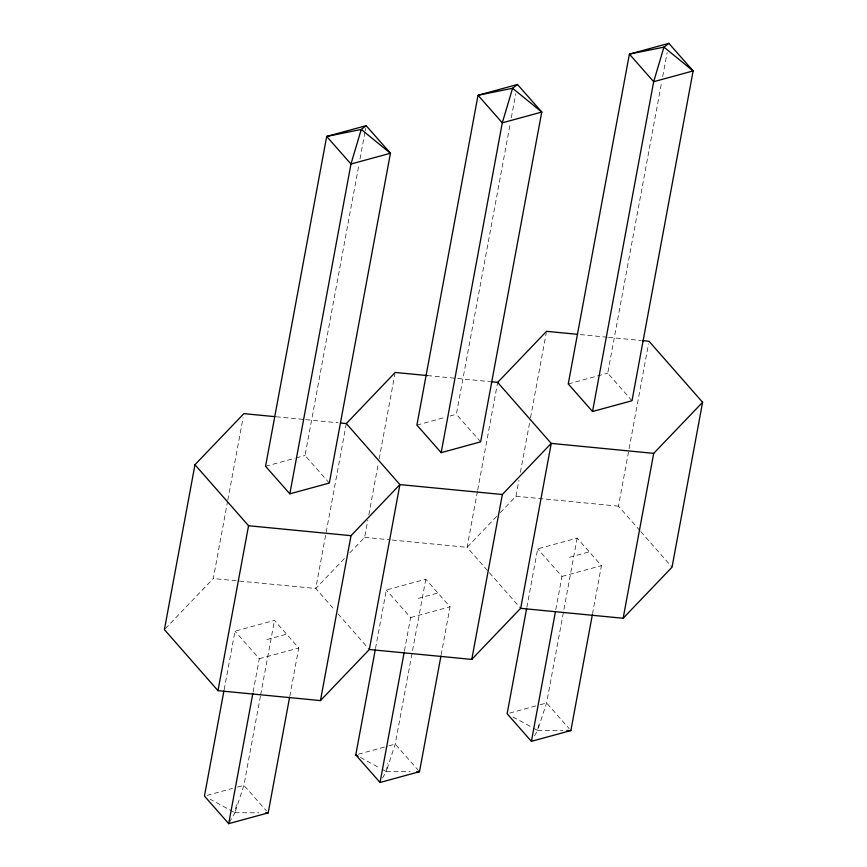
<?xml version="1.0" encoding="UTF-8"?>
<svg xmlns="http://www.w3.org/2000/svg" width="867" height="867" viewBox="0 0 867 867"><rect width="100%" height="100%" fill="white"/><g stroke="black" fill="none" stroke-linecap="round" stroke-linejoin="round"><path stroke-width="0.65" stroke-dasharray="4.33 3.25" d="M165.326 628.662L213.293 578.549L227.588 501.408M227.826 500.086L243.118 417.623M224.152 689.688L235 631.165L274.471 620.393L298.747 647.963L289.871 695.843M253.11 691.985L259.276 658.736L235 631.165M229.332 822.555L234.924 812.726L236.42 804.641M260.425 696.201L243.909 785.307L234.924 812.726L210.302 799.276M260.664 694.868L274.471 620.393M329.308 483.06L305.032 455.489L359.014 164.231M360 158.921L364.931 132.315M365.18 130.993L365.668 128.327M346.323 423.573L315.761 588.487L334.51 609.848M349.867 552.799L364.617 537.367L367.825 520.081M368.811 514.76L378.175 464.224M379.161 458.903L394.94 373.785M375.487 648.516L386.335 590.004L425.795 579.21L450.06 606.781L441.195 654.65M404.445 650.814L410.611 617.575L386.335 590.004M382.531 778.111L386.248 771.543L387.744 763.469M425.795 579.21L395.222 744.114L386.248 771.543L381.567 768.986M480.632 441.867L456.356 414.296L510.338 123.049M511.324 117.728L515.757 93.788M477.414 491.416L467.096 547.315L488.522 571.721M477.695 490.126L497.658 382.401M500.302 512.614L515.984 496.227L518.943 480.275M520.417 472.287L530.279 419.097M530.528 417.764L546.297 332.646M526.843 607.366L537.692 548.854L577.162 538.082L601.438 565.652L592.562 613.522M555.801 609.674L561.968 576.425L537.692 548.854M534.505 735.866L537.616 730.404L539.111 722.33M577.162 538.082L546.6 702.985L537.616 730.404L532.923 727.846M632 400.738L607.724 373.168L661.705 81.921M662.691 76.599L667.135 52.659M639.889 530.571L618.453 506.165L648.527 343.917M344.34 558.586L315.761 588.487L213.293 578.549M496.607 516.472L467.096 547.315L391.581 539.978M265.562 466.262L294.845 458.264M296.124 457.917L305.032 455.489M416.897 425.09L444.901 417.428M449.995 416.041L456.356 414.296M568.253 383.94L607.724 373.168M266.873 639.564L286.609 634.178M418.197 598.393L437.933 592.995M569.565 557.253L589.3 551.867M259.276 658.736L298.747 647.963M410.611 617.575L450.06 606.781M561.968 576.425L601.438 565.652M206.985 795.386L232.443 788.428M237.536 787.041L243.909 785.307L266.451 810.905M358.32 754.214L387.592 746.205M388.86 745.858L395.222 744.114L418.631 770.698M509.677 713.064L538.96 705.066M540.239 704.719L546.6 702.985L569.142 728.583M537.616 730.404L562.889 730.523M386.248 771.543L410.189 771.652M234.924 812.726L258.865 812.834M580.251 334.586L607.225 337.209M608.569 337.339L640.93 340.471M427.529 375.584L489.53 381.578M276.215 416.778L304.523 419.52M305.878 419.65L338.238 422.793M515.984 496.227L618.453 506.165M364.617 537.367L390.226 539.838M512.993 716.966L531.753 727.207M360.455 757.465L380.385 768.346M640.778 531.59L672.033 567.191M489.422 572.74L520.677 608.331M338.087 613.912L369.342 649.502"/><path stroke-width="1.3" d="M274.861 416.648L243.855 413.635L194.967 464.723L164.405 629.626L217.985 690.652L320.454 700.59L369.342 649.502L399.904 484.599L346.323 423.573L340.926 423.053M217.985 690.652L248.547 525.738L194.967 464.723M223.903 691.021L204.439 796.079L228.704 823.65L268.185 812.878L289.621 697.176M228.704 823.65L252.861 693.318M289.838 493.832L350.962 164.015L361.257 129.443L366.167 125.672L390.432 153.242L329.308 483.06L289.838 493.832L265.562 466.262L326.686 136.444L366.167 125.672M320.454 700.59L351.016 535.676L399.904 484.599L502.351 494.504L551.206 443.384L653.707 453.365L702.595 402.277L649.015 341.262L642.274 340.601M440.945 655.983L419.498 771.684L380.049 782.478L355.773 754.908L375.248 649.849M380.049 782.478L404.195 652.147M441.173 452.661L502.296 122.843L512.581 88.271L517.48 84.478L541.756 112.049L480.632 441.867L441.173 452.661L416.897 425.09L478.031 95.272L517.48 84.478M369.342 649.502L471.778 659.408L502.351 494.504M526.605 608.699L507.13 713.758L531.406 741.328L570.876 730.556L592.324 614.855M531.406 741.328L555.313 612.33M592.529 411.511L653.664 81.693L663.949 47.132L668.858 43.35L693.134 70.921L632 400.738L592.529 411.511L568.253 383.94L629.388 54.122L668.858 43.35M490.885 381.708L497.625 382.358L551.239 443.427L520.677 608.331L623.145 618.269L653.707 453.365M702.595 402.277L672.033 567.191L623.145 618.269M346.323 423.573L395.179 372.463L427.529 375.584M471.778 659.408L520.644 608.287M497.658 382.401L546.546 331.324L577.563 334.326M566.888 730.534L570.876 730.556M416.843 771.673L419.498 771.684M265.519 812.867L268.185 812.878M248.547 525.738L351.016 535.676M355.773 754.908L358.114 756.187M390.432 153.242L350.962 164.015L326.686 136.444L361.257 129.443L390.432 153.242M541.756 112.049L502.296 122.843L478.031 95.272L512.581 88.271L541.756 112.049M693.134 70.921L653.664 81.693L629.388 54.122L663.949 47.132L693.134 70.921"/></g></svg>
